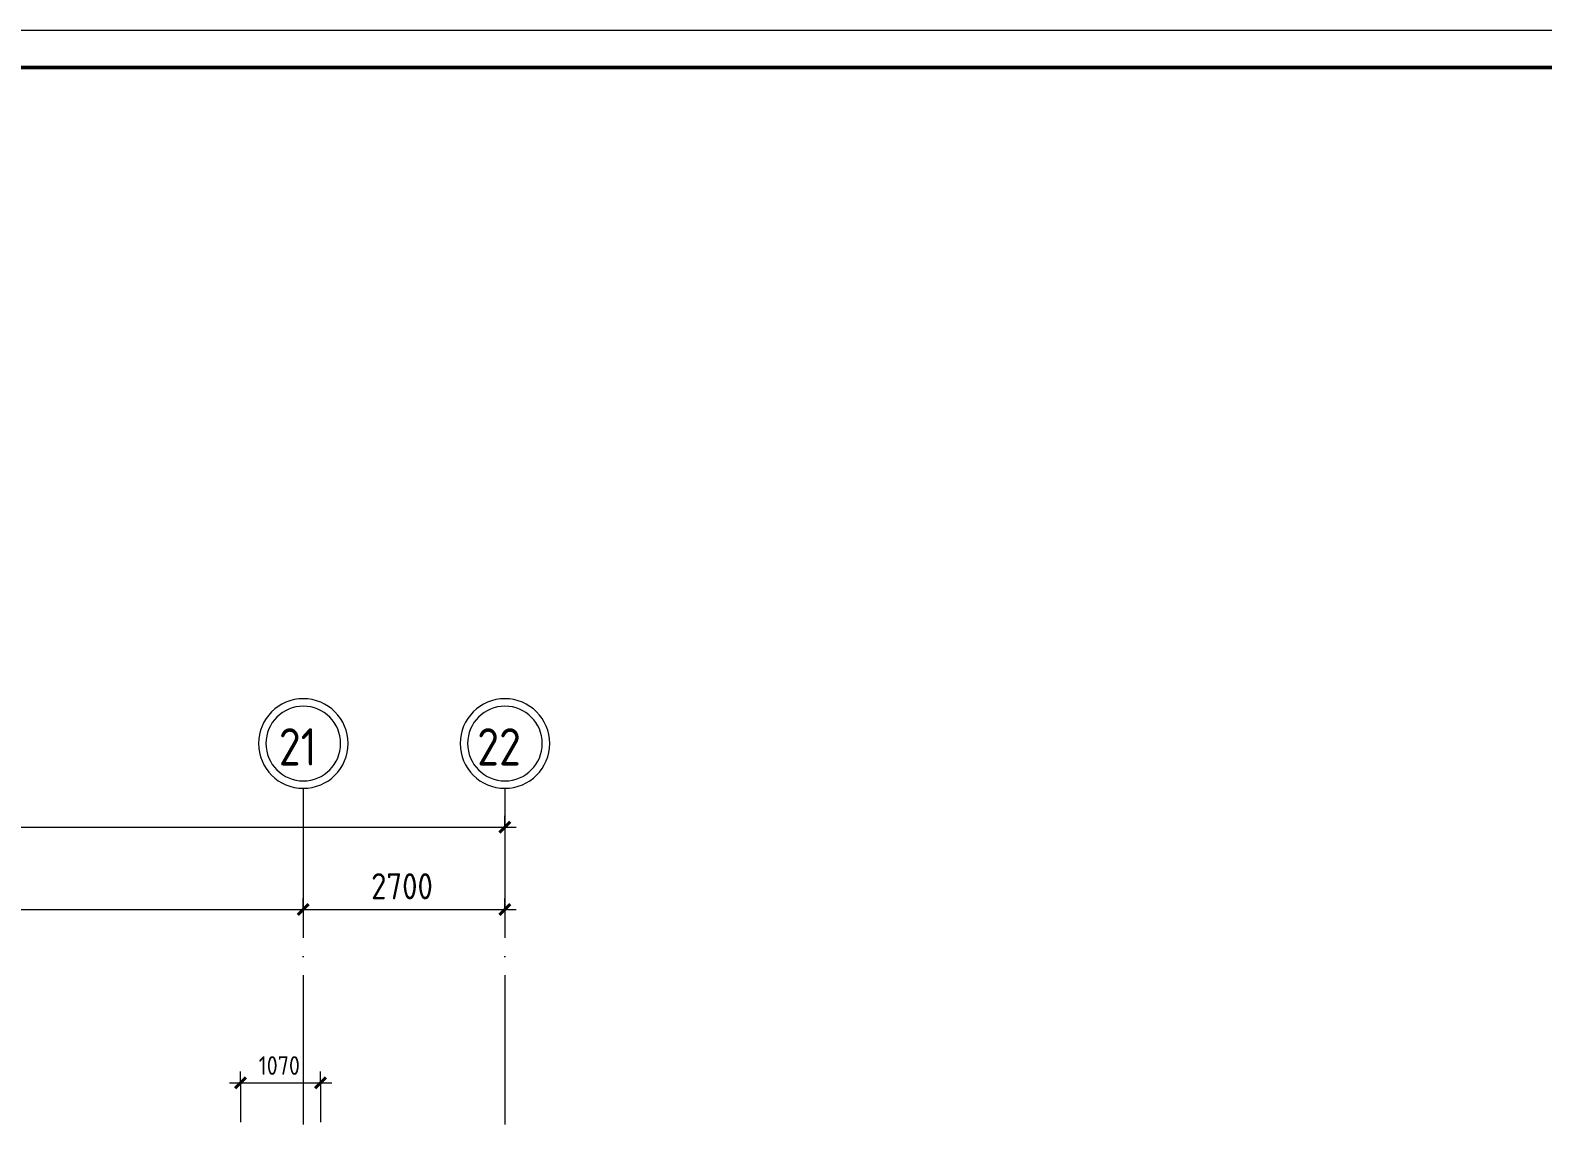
# Model space of a CAD drawing. Header units: millimetres. Extents: x -88595 to 880822, y -1054509 to -148035.
# Drawn here: x 319608 to 339861, y -235058 to -220352 of the extents above; entities that cross this region are included whole.
import ezdxf

# ---------------------------------------------------------------- set-up
doc = ezdxf.new("R2010")
doc.units = ezdxf.units.MM
doc.linetypes.add('ADSK_Линия сетки', pattern=[25, 20, -2.5, 0, -2.5])
for name, color, linetype, lineweight in [('Оборудование', 7, 'Continuous', 18), ('Оси', 7, 'Continuous', 9), ('Основные надписи', 7, 'Continuous', 30), ('Размеры', 7, 'Continuous', 9), ('Тонкие линии', 7, 'Continuous', 18)]:
    doc.layers.add(name, color=color, linetype=linetype, lineweight=lineweight)
doc.styles.add('GOST Common_1', font='GOST_Common.ttf', dxfattribs={"width": 0.9, "height": 500})
doc.styles.add('GOST Common_2', font='GOST_Common.ttf', dxfattribs={"width": 0.9, "height": 350})
doc.styles.add('GOST Common_3', font='GOST_Common.ttf', dxfattribs={"width": 0.9, "height": 2.5})

# ---------------------------------------------------------------- blocks, each defined once
blk = doc.blocks.new('ADSK_Рамка - Форма 3-3616731-План подвала_')
at = {"layer": 'Основные надписи', "lineweight": 50}
blk.add_line((-197, 687.5), (-1361, 687.5), dxfattribs=at)
at = {"layer": 'Тонкие линии', "lineweight": 20}
blk.add_line((-1381, 692.5), (-192, 692.5), dxfattribs=at)
blk = doc.blocks.new('2 этаж')
at = {"layer": 'Оси', "linetype": 'ADSK_Линия сетки', "ltscale": 100}
for p, q in [((352598, 697307), (352598, 679652)), ((355298, 697307), (355298, 679652))]:
    blk.add_line(p, q, dxfattribs=at)
at = {"layer": 'Оси', "lineweight": 20}
for centre, radius, start, end in [((352598, 697907), 600, 0, 180), ((352598, 697907), 500, 0, 180), ((355298, 697907), 600, 0, 180), ((355298, 697907), 500, 0, 180), ((352598, 697907), 600, 180, 0), ((352598, 697907), 500, 180, 0), ((355298, 697907), 600, 180, 0), ((355298, 697907), 500, 180, 0)]:
    blk.add_arc(centre, radius, start, end, dxfattribs=at)
at = {"layer": 'Размеры', "lineweight": 20}
for p, q in [((355298, 696788), (355298, 696938)), ((301548, 696788), (355448, 696788)), ((355298, 696788), (355298, 696738)), ((352598, 695684), (352598, 695834)), ((352598, 695684), (352598, 695834)), ((355298, 695684), (355298, 695834)), ((343498, 695684), (352598, 695684)), ((352598, 695684), (352598, 695634)), ((352598, 695684), (355448, 695684)), ((352598, 695684), (352598, 695634)), ((355298, 695684), (355298, 695634)), ((351758, 693364), (351758, 693514)), ((352828, 693364), (352828, 693514)), ((351608, 693364), (352978, 693364)), ((351758, 693364), (351758, 692837)), ((352828, 693364), (352828, 692837))]:
    blk.add_line(p, q, dxfattribs=at)
at = {"layer": 'Размеры', "lineweight": 40}
for p, q in [((355298, 696788), (355227, 696717)), ((355298, 696788), (355368, 696859)), ((352598, 695684), (352668, 695754)), ((352598, 695684), (352668, 695754)), ((355298, 695684), (355368, 695754)), ((352598, 695684), (352527, 695613)), ((352598, 695684), (352527, 695613)), ((355298, 695684), (355227, 695613)), ((351758, 693364), (351687, 693293)), ((351758, 693364), (351828, 693435)), ((352828, 693364), (352757, 693293)), ((352828, 693364), (352898, 693435))]:
    blk.add_line(p, q, dxfattribs=at)
at = {"layer": 'Оси', "style": 'GOST Common_1', "width": 0.9}
for s, p in [('21', (352270, 697612)), ('22', (354926, 697612))]:
    blk.add_text(s, height=500, dxfattribs=at).set_placement(p)
at = {"layer": 'Размеры', "lineweight": 20, "attachment_point": 1, "line_spacing_factor": 1.022761}
for s, insert, char_height, width, style in [('2700', (353506, 696171), 350, 1059.58, 'GOST Common_3'), ('1070', (352001, 693721), 250, 700.59, 'GOST Common_2')]:
    blk.add_mtext(s, dxfattribs=dict(at, insert=insert, char_height=char_height, width=width, style=style))

msp = doc.modelspace()

# ---------------------------------------------------------------- block references
at = {"layer": 'Оборудование', "color": 5, "true_color": 0x0000ff}
msp.add_blockref('2 этаж', (-29334, -927808), dxfattribs=at)
at = {"layer": 'Основные надписи', "lineweight": 9, "xscale": 100, "yscale": 100, "zscale": 100}
msp.add_blockref('ADSK_Рамка - Форма 3-3616731-План подвала_', (378463, -289602), dxfattribs=at)

doc.saveas('drawing.dxf')
